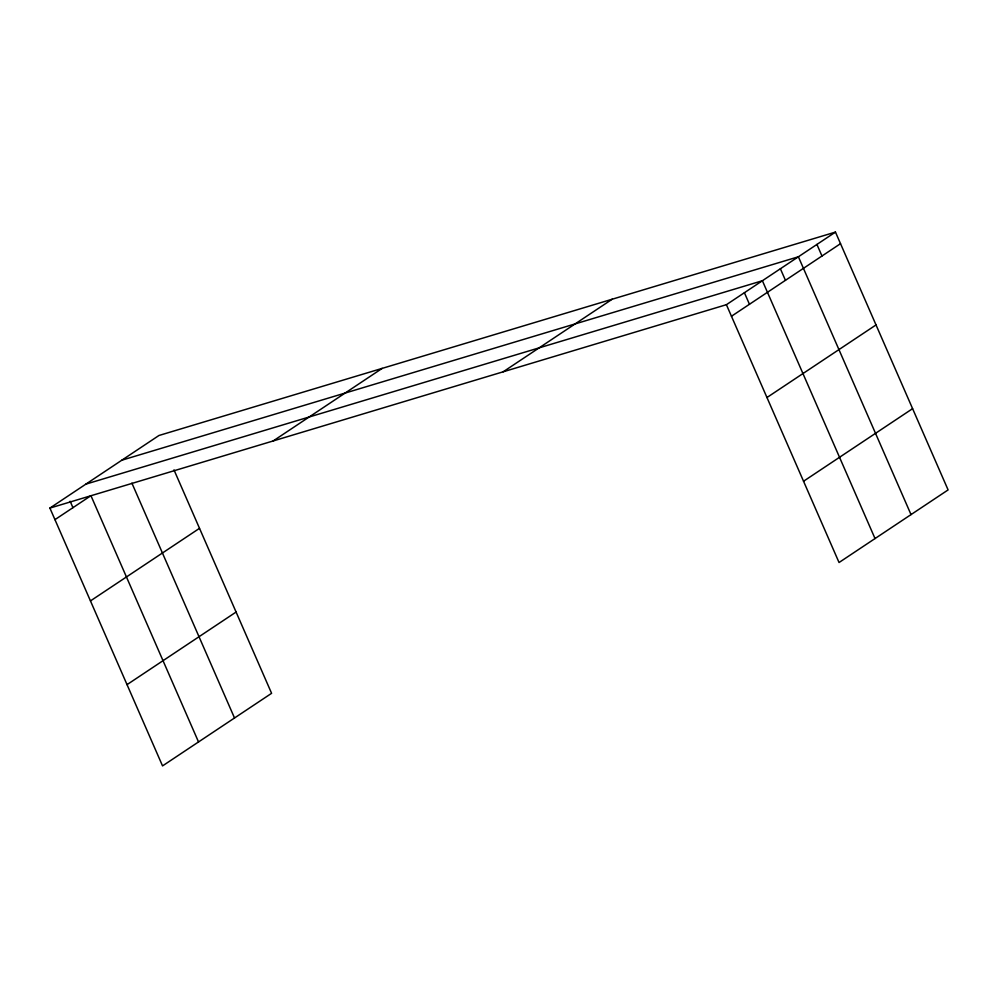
<?xml version="1.0" encoding="UTF-8"?>
<svg xmlns="http://www.w3.org/2000/svg" width="998" height="998" viewBox="0 0 998 998"><rect width="100%" height="100%" fill="white"/><g stroke="black" fill="none" stroke-linecap="round" stroke-linejoin="round"><path stroke-width="1.5" d="M173.976 469.871L271.593 693.311L162.537 765.903L49.9 508.082L158.956 435.49L835.463 232.097L948.1 489.918L839.044 562.51L726.407 304.689L835.463 232.097M54.952 519.646L90.943 495.694L198.527 741.951M273.153 440.966L382.197 368.374M90.456 600.908L199.513 528.329M503.167 371.805L612.211 299.213M127.033 684.64L236.089 612.048M731.459 316.254L840.516 243.674M766.963 397.516L876.019 324.936M803.54 481.248L912.596 408.656M121.881 460.178L798.388 256.785L911.024 514.594M85.89 484.13L762.397 280.737L875.034 538.558M49.9 508.082L726.407 304.689M816.925 244.435L821.978 256.012M780.386 268.761L785.451 280.326M744.408 292.713L749.461 304.278M131.911 483.144L234.518 717.986M70.134 501.246L72.954 507.67"/></g></svg>
